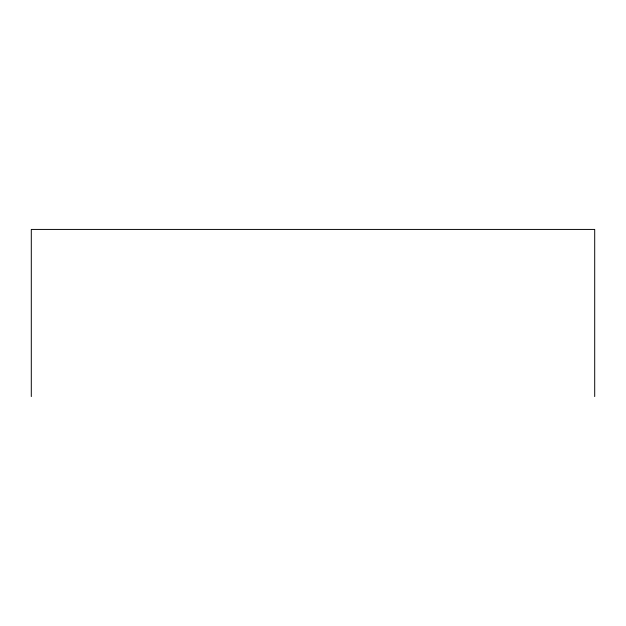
<?xml version="1.0" encoding="UTF-8"?>
<svg xmlns="http://www.w3.org/2000/svg" width="626" height="626" viewBox="0 0 626 626"><rect width="100%" height="100%" fill="white"/><g stroke="black" fill="none" stroke-linecap="round" stroke-linejoin="round"><path stroke-width="0.94" d="M594.7 396.571L594.7 229.429L31.3 229.429L31.3 396.571"/></g></svg>
